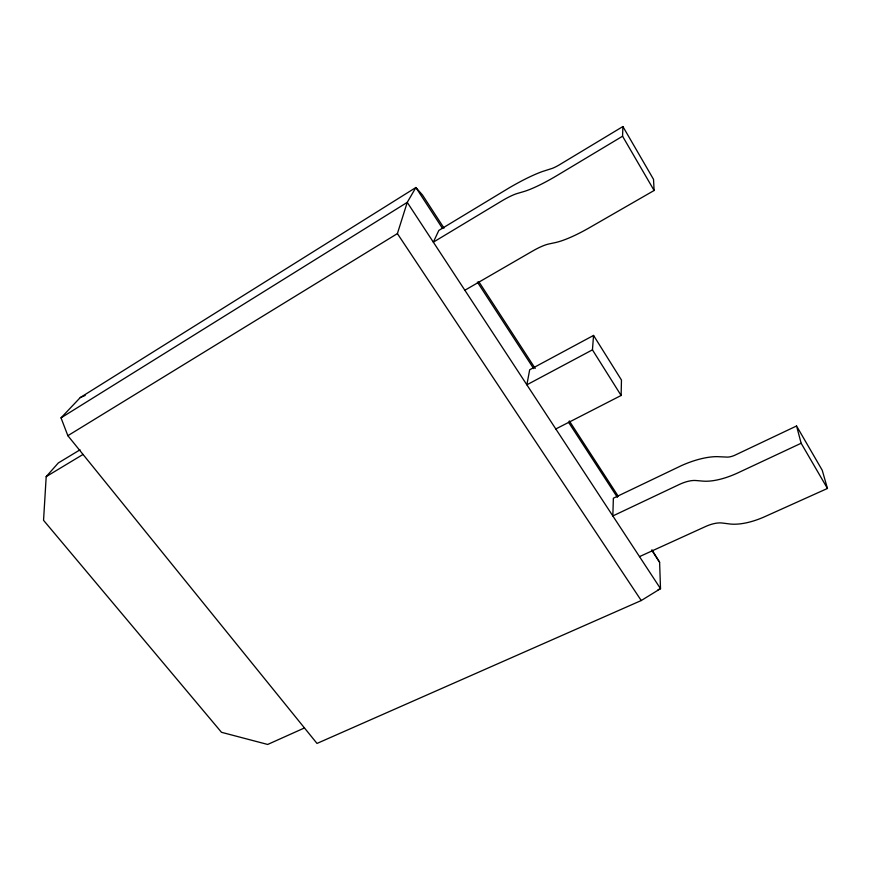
<?xml version="1.0" encoding="UTF-8"?>
<svg xmlns="http://www.w3.org/2000/svg" width="871" height="871" viewBox="0 0 871 871"><rect width="100%" height="100%" fill="white"/><g stroke="black" fill="none" stroke-linecap="round" stroke-linejoin="round"><path stroke-width="1.31" d="M555.807 428.968L621.121 395.478L621.458 380.039L593.554 335.433L529.677 369.783L526.857 384.819L592.443 349.848L593.554 335.433M622.558 136.224L622.896 126.545L559.16 164.957A13.947 2.461 -32.9 0 1 552.094 168.43L542.579 171.467A70.126 12.847 -33.4 0 0 508.816 188.082L438.832 230.412L433.333 242.171L501.282 201.255A27.752 5.074 -33.5 0 1 517.33 193.471L523.536 191.653A56.212 9.929 -32.9 0 0 557.745 175.093L622.558 136.224L654.121 190.488L589.613 227.603A55.374 12.172 -32.3 0 1 555.132 242.639L548.752 244A27.339 6.217 -33 0 0 532.573 251.077L464.864 290.25M80.023 449.817L58.313 462.947L46.196 476.622L43.55 520.314L221.495 732.304L267.68 744.455L304.458 727.949M651.9 549.764L659.608 562.274L660.512 588.665L641.241 600.533L317 743.431L67.862 435.696L397.394 233.602L407.247 202.366L415.892 187.515L422.522 195.05L444.025 228.137M67.862 435.696L61.024 417.862L80.252 397.579L415.892 187.515L442.566 228.518M61.024 417.862L407.247 202.366L660.512 588.665L658.03 589.765M46.196 476.622L83.039 454.444M796.562 425.984L734.743 455.283A12.793 5.389 -29.2 0 1 727.437 457.112L716.724 456.633A64.236 28.035 -30.6 0 0 681.753 465.473L613.369 498.201L612.836 515.948L679.184 484.537A25.422 11.083 -30.6 0 1 695.853 480.52L702.951 481.119A51.541 21.721 -29.2 0 0 738.347 472.659L801.146 443.252L796.562 425.984L822.213 470.209L827.45 488.457L765.01 516.568A50.866 23.267 -28.5 0 1 729.495 523.939L722.288 523.025A25.074 11.867 -30.1 0 0 705.564 526.53L639.499 556.623M80.252 397.579L85.173 395.445M397.394 233.602L641.241 600.533M478.865 281.758L535.208 368.455M569.307 420.933L618.225 496.23M477.373 282.062L533.673 368.629M568.491 422.163L617.387 497.352M652.194 550.886L659.608 562.274M592.443 349.848L621.121 395.478M622.896 126.545L653.522 179.35L654.121 190.488M801.146 443.252L827.45 488.457"/></g></svg>
